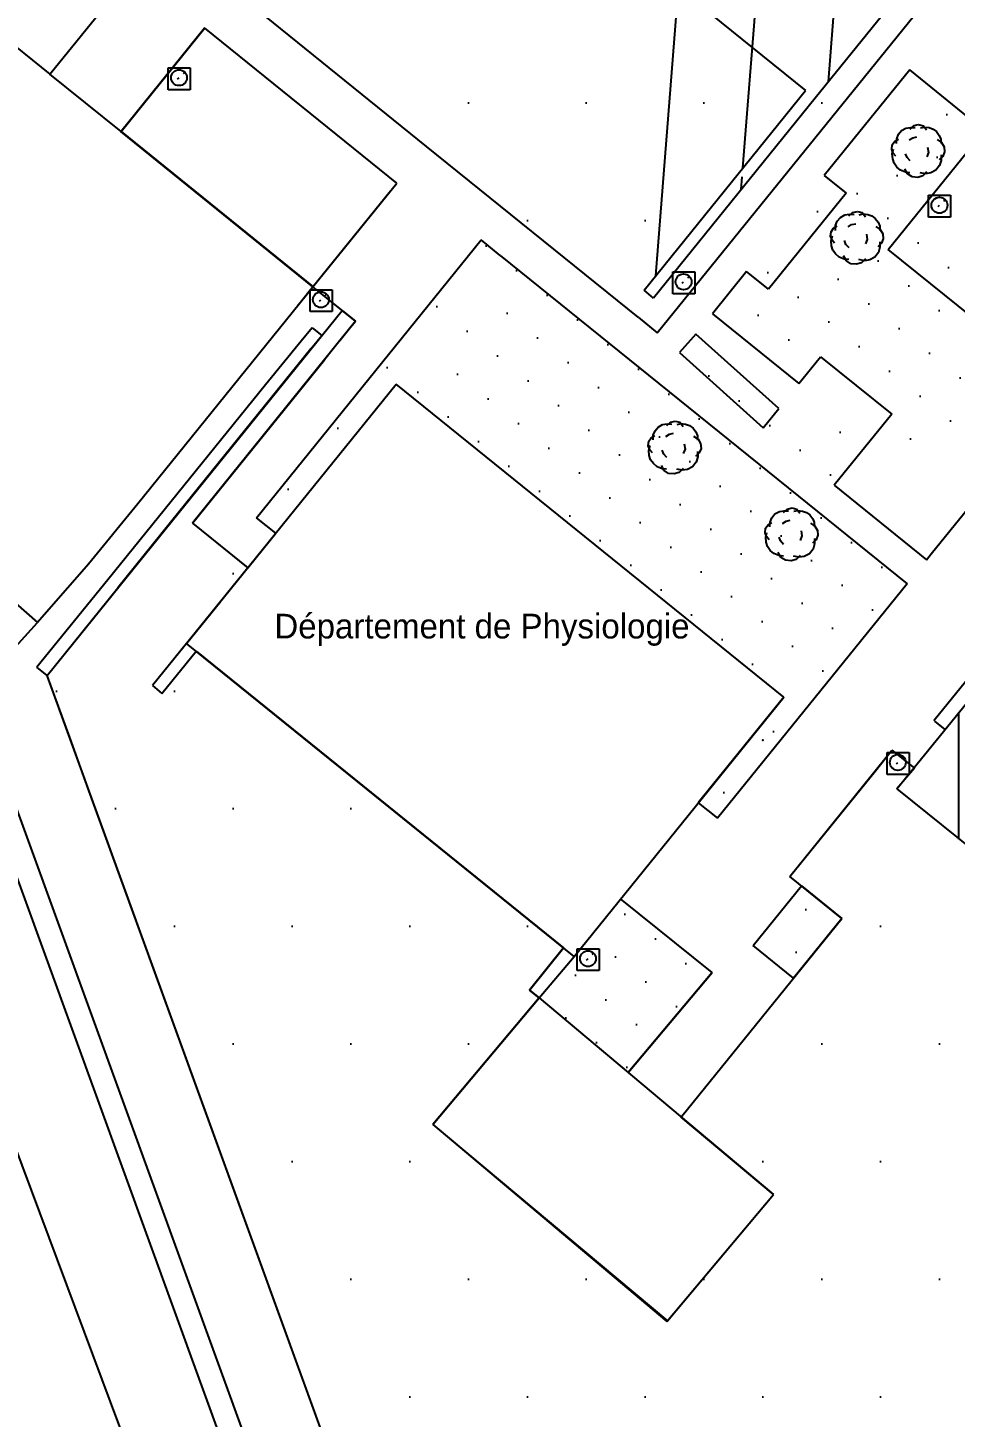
# Model space of a CAD drawing. Header units: metres. Extents: x 64 to 796628, y 142 to 671743.
# Drawn here: x 364239.6 to 364277.1, y 376112.9 to 376169.1 of the extents above; entities that cross this region are included whole.
import ezdxf

# ---------------------------------------------------------------- set-up
doc = ezdxf.new("R2010")
doc.units = ezdxf.units.M
doc.header["$LTSCALE"] = 2
for name, color, linetype in [('Arbres', 100, 'Continuous'), ('Batiment', 1, 'Continuous'), ('Batiments', 1, 'Continuous')]:
    doc.layers.add(name, color=color, linetype=linetype)
doc.layers.add('Espace Vert', color=3, linetype='Continuous', lineweight=5)

msp = doc.modelspace()

# ---------------------------------------------------------------- hatches: boundary and pattern name
h = msp.add_hatch()
h.set_pattern_fill('DOTS', color=3, scale=3, style=0)
h.paths.add_polyline_path([(364290.192, 376164.615), (364289.564, 376163.837)], flags=17)
edge = h.paths.add_edge_path()
edge.add_line((364317.882, 376218.032), (364299.423, 376233.385))
edge.add_line((364335.041, 376238.664), (364317.882, 376218.032))
edge.add_line((364299.423, 376233.385), (364315.453, 376252.941))
edge.add_line((364358.806, 376219.237), (364335.041, 376238.664))
edge.add_line((364313.357, 376167.455), (364358.806, 376219.237))
edge.add_line((364308.452, 376171.458), (364313.357, 376167.455))
edge.add_line((364301.538, 376162.902), (364308.452, 376171.458))
edge.add_line((364303.093, 376161.645), (364301.538, 376162.902))
edge.add_line((364298.819, 376156.357), (364303.093, 376161.645))
edge.add_line((364289.564, 376163.837), (364298.819, 376156.357))
edge.add_line((364294.316, 376161.281), (364290.192, 376164.615))
edge.add_line((364306.067, 376175.742), (364293.686, 376160.505))
edge.add_line((364312.133, 376170.817), (364306.067, 376175.742))
edge.add_line((364312.937, 376171.812), (364312.133, 376170.817))
edge.add_line((364271.345, 376205.412), (364312.937, 376171.812))
edge.add_line((364226.124, 376239.705), (364271.345, 376205.412))
edge.add_line((364231.128, 376246.239), (364226.124, 376239.705))
edge.add_line((364231.128, 376246.239), (364226.981, 376240.836))
edge.add_line((364219.051, 376255.509), (364231.128, 376246.239))
edge.add_line((364257.094, 376302.432), (364219.051, 376255.509))
edge.add_line((364319.346, 376251.96), (364257.094, 376302.432))
edge.add_line((364318.263, 376250.638), (364319.346, 376251.96))
edge.add_line((364315.453, 376252.941), (364318.263, 376250.638))
h = msp.add_hatch()
h.set_pattern_fill('DOTS', color=3, scale=3, style=0)
h.paths.add_polyline_path([(364255.516, 376179.14), (364254.133, 376177.429), (364253.744, 376177.743), (364247.961, 376170.588), (364265.071, 376156.759), (364277.077, 376171.614), (364276.3, 376172.243), (364264.922, 376158.166), (364264.533, 376158.48), (364271.071, 376166.568)])
h = msp.add_hatch()
h.set_pattern_fill('DOTS', color=3, angle=320.8946081, style=0)
edge = h.paths.add_edge_path(flags=16)
edge.add_arc((364276.487, 376161.923), 0.321, 0, 360)
h.paths.add_polyline_path([(364300.452, 376155.037), (364301.619, 376154.094), (364305.893, 376159.382), (364304.726, 376160.325)])
h.paths.add_polyline_path([(364307.422, 376166.047), (364309.756, 376164.161), (364311.641, 376166.495), (364309.308, 376168.38)])
h.paths.add_polyline_path([(364280.387, 376159.039), (364282.461, 376161.606), (364279.894, 376163.68), (364277.82, 376161.113)], flags=17)
h.paths.add_polyline_path([(364265.963, 376155.958), (364269.354, 376152.912), (364269.983, 376153.69), (364266.63, 376156.701)])
edge = h.paths.add_edge_path()
edge.add_line((364287.348, 376154.651), (364295.621, 376147.775))
edge.add_line((364288.817, 376156.468), (364297.209, 376149.686))
edge.add_line((364287.348, 376154.651), (364288.876, 376156.49))
edge.add_line((364295.621, 376147.775), (364297.209, 376149.686))
edge.add_line((364276.051, 376161.439), (364276.051, 376162.325))
edge.add_line((364276.938, 376161.439), (364276.051, 376161.439))
edge.add_line((364276.938, 376162.325), (364276.938, 376161.439))
edge.add_line((364272.818, 376159.72), (364272.636, 376159.744))
edge.add_line((364272.636, 376159.744), (364272.436, 376159.825))
edge.add_line((364272.436, 376159.825), (364272.284, 376159.953))
edge.add_line((364272.284, 376159.953), (364272.172, 376160.11))
edge.add_line((364272.172, 376160.11), (364272.118, 376160.284))
edge.add_line((364272.118, 376160.284), (364272.103, 376160.486))
edge.add_line((364272.103, 376160.486), (364272.155, 376160.678))
edge.add_line((364272.245, 376160.387), (364272.142, 376160.514))
edge.add_line((364272.142, 376160.514), (364272.078, 376160.67))
edge.add_line((364272.078, 376160.67), (364272.101, 376160.852))
edge.add_line((364272.101, 376160.852), (364272.201, 376160.994))
edge.add_line((364272.201, 376160.994), (364272.347, 376161.087))
edge.add_line((364272.276, 376160.906), (364272.28, 376161.098))
edge.add_line((364272.28, 376161.098), (364272.351, 376161.28))
edge.add_line((364272.351, 376161.28), (364272.48, 376161.431))
edge.add_line((364272.48, 376161.431), (364272.655, 376161.533))
edge.add_line((364272.655, 376161.533), (364272.838, 376161.558))
edge.add_line((364272.838, 376161.558), (364273.031, 376161.554))
edge.add_line((364272.827, 376161.491), (364272.975, 376161.632))
edge.add_line((364272.975, 376161.632), (364273.168, 376161.676))
edge.add_line((364273.168, 376161.676), (364273.359, 376161.624))
edge.add_line((364273.359, 376161.624), (364273.49, 376161.457))
edge.add_line((364273.242, 376161.54), (364273.406, 376161.575))
edge.add_line((364273.406, 376161.575), (364273.589, 376161.551))
edge.add_line((364273.589, 376161.551), (364273.751, 376161.49))
edge.add_line((364273.751, 376161.49), (364273.893, 376161.391))
edge.add_line((364273.893, 376161.391), (364274.005, 376161.235))
edge.add_line((364274.005, 376161.235), (364274.069, 376161.079))
edge.add_line((364274.069, 376161.079), (364274.075, 376160.906))
edge.add_line((364273.915, 376161.063), (364274.095, 376160.944))
edge.add_line((364274.095, 376160.944), (364274.197, 376160.769))
edge.add_line((364274.197, 376160.769), (364274.212, 376160.566))
edge.add_line((364274.212, 376160.566), (364274.141, 376160.385))
edge.add_line((364274.141, 376160.385), (364273.994, 376160.244))
edge.add_line((364274.075, 376160.444), (364274.08, 376160.223))
edge.add_line((364274.08, 376160.223), (364274.018, 376160.012))
edge.add_line((364274.018, 376160.012), (364273.869, 376159.823))
edge.add_line((364273.869, 376159.823), (364273.665, 376159.712))
edge.add_line((364273.665, 376159.712), (364273.452, 376159.678))
edge.add_line((364273.452, 376159.678), (364273.232, 376159.721))
edge.add_line((364273.492, 376159.754), (364273.335, 376159.594))
edge.add_line((364273.335, 376159.594), (364273.132, 376159.531))
edge.add_line((364273.132, 376159.531), (364272.901, 376159.555))
edge.add_line((364272.901, 376159.555), (364272.721, 376159.674))
edge.add_line((364272.721, 376159.674), (364272.61, 376159.879))
edge.add_line((364272.789, 376161.049), (364272.935, 376161.142))
edge.add_line((364272.935, 376161.142), (364273.099, 376161.177))
edge.add_line((364272.828, 376160.201), (364272.706, 376160.339))
edge.add_line((364272.706, 376160.339), (364272.642, 376160.494))
edge.add_line((364273.533, 376160.754), (364273.567, 376160.542))
edge.add_line((364273.567, 376160.542), (364273.496, 376160.36))
edge.add_line((364280.106, 376155.919), (364279.994, 376156.076))
edge.add_line((364279.994, 376156.076), (364279.94, 376156.25))
edge.add_line((364279.94, 376156.25), (364279.925, 376156.452))
edge.add_line((364279.925, 376156.452), (364279.977, 376156.644))
edge.add_line((364280.067, 376156.353), (364279.964, 376156.48))
edge.add_line((364279.964, 376156.48), (364279.9, 376156.636))
edge.add_line((364279.9, 376156.636), (364279.923, 376156.818))
edge.add_line((364279.923, 376156.818), (364280.022, 376156.96))
edge.add_line((364280.022, 376156.96), (364280.169, 376157.053))
edge.add_line((364280.097, 376156.872), (364280.101, 376157.064))
edge.add_line((364280.101, 376157.064), (364280.173, 376157.246))
edge.add_line((364280.173, 376157.246), (364280.301, 376157.397))
edge.add_line((364280.301, 376157.397), (364280.476, 376157.499))
edge.add_line((364280.476, 376157.499), (364280.66, 376157.524))
edge.add_line((364280.66, 376157.524), (364280.852, 376157.52))
edge.add_line((364280.649, 376157.457), (364280.796, 376157.598))
edge.add_line((364280.796, 376157.598), (364280.989, 376157.642))
edge.add_line((364280.989, 376157.642), (364281.181, 376157.59))
edge.add_line((364281.181, 376157.59), (364281.312, 376157.423))
edge.add_line((364281.063, 376157.506), (364281.228, 376157.541))
edge.add_line((364281.228, 376157.541), (364281.41, 376157.518))
edge.add_line((364281.41, 376157.518), (364281.572, 376157.456))
edge.add_line((364281.572, 376157.456), (364281.715, 376157.357))
edge.add_line((364281.715, 376157.357), (364281.827, 376157.201))
edge.add_line((364281.827, 376157.201), (364281.891, 376157.045))
edge.add_line((364281.891, 376157.045), (364281.897, 376156.872))
edge.add_line((364281.736, 376157.029), (364281.917, 376156.91))
edge.add_line((364281.917, 376156.91), (364282.019, 376156.735))
edge.add_line((364282.019, 376156.735), (364282.034, 376156.532))
edge.add_line((364282.034, 376156.532), (364281.962, 376156.351))
edge.add_line((364281.962, 376156.351), (364281.815, 376156.21))
edge.add_line((364281.896, 376156.41), (364281.901, 376156.189))
edge.add_line((364281.901, 376156.189), (364281.839, 376155.978))
edge.add_line((364281.839, 376155.978), (364281.691, 376155.789))
edge.add_line((364280.61, 376157.015), (364280.757, 376157.108))
edge.add_line((364280.757, 376157.108), (364280.921, 376157.143))
edge.add_line((364280.65, 376156.167), (364280.528, 376156.305))
edge.add_line((364280.528, 376156.305), (364280.464, 376156.46))
edge.add_line((364281.354, 376156.72), (364281.388, 376156.508))
edge.add_line((364281.388, 376156.508), (364281.317, 376156.326))
edge.add_line((364272.709, 376162.416), (364269.566, 376158.527))
edge.add_line((364274.419, 376160.133), (364278.316, 376164.955))
edge.add_line((364279.241, 376156.236), (364274.419, 376160.133))
edge.add_line((364281.064, 376158.492), (364279.241, 376156.236))
edge.add_line((364283.319, 376156.669), (364281.064, 376158.492))
edge.add_line((364276.153, 376147.803), (364283.319, 376156.669))
edge.add_line((364275.283, 376167.407), (364271.826, 376163.129))
edge.add_line((364271.826, 376163.129), (364272.709, 376162.416))
edge.add_line((364278.316, 376164.955), (364275.283, 376167.407))
edge.add_line((364268.683, 376159.241), (364267.3, 376157.53))
edge.add_line((364269.566, 376158.527), (364268.683, 376159.241))
edge.add_line((364267.3, 376157.53), (364270.8, 376154.701))
edge.add_line((364270.8, 376154.701), (364271.68, 376155.79))
edge.add_line((364271.68, 376155.79), (364274.557, 376153.464))
edge.add_line((364274.557, 376153.464), (364272.232, 376150.586))
edge.add_line((364272.232, 376150.586), (364275.965, 376147.569))
edge.add_line((364269.354, 376152.912), (364269.983, 376153.69))
h = msp.add_hatch()
h.set_pattern_fill('DOTS', color=3, angle=320.8946081, style=0)
h.paths.add_polyline_path([(364257.941, 376160.521), (364274.814, 376146.884), (364275.175, 376146.592), (364267.507, 376137.104), (364266.729, 376137.733), (364271.569, 376143.721), (364271.18, 376144.035), (364269.797, 376142.324), (364254.896, 376154.368), (364258.668, 376159.034), (364258.279, 376159.348), (364254.507, 376154.682), (364249.628, 376148.645), (364248.85, 376149.273)])
h = msp.add_hatch()
h.set_pattern_fill('DOTS', color=3, scale=3, style=0)
edge = h.paths.add_edge_path()
edge.add_line((364279.957, 376144.711), (364279.521, 376145.063))
edge.add_line((364279.521, 376145.063), (364286.762, 376153.926))
edge.add_line((364286.762, 376153.926), (364303.547, 376140.377))
edge.add_line((364303.547, 376140.377), (364296.195, 376131.279))
edge.add_line((364296.195, 376131.279), (364295.724, 376131.659))
edge.add_line((364295.717, 376131.666), (364296.195, 376131.279))
edge.add_line((364296.194, 376131.279), (364295.72, 376131.662))
edge.add_line((364302.444, 376139.981), (364295.717, 376131.666))
edge.add_line((364302.445, 376139.982), (364302.056, 376140.296))
edge.add_line((364302.056, 376140.296), (364299.261, 376136.838))
edge.add_line((364299.261, 376136.838), (364284.202, 376149.009))
edge.add_line((364284.202, 376149.009), (364287.043, 376152.635))
edge.add_line((364287.043, 376152.635), (364286.626, 376152.962))
edge.add_line((364286.626, 376152.962), (364279.957, 376144.711))
edge.add_line((364270.431, 376134.741), (364274.567, 376139.858))
edge.add_line((364272.534, 376133.041), (364270.431, 376134.741))
edge.add_line((364265.981, 376124.933), (364272.534, 376133.041))
edge.add_line((364274.567, 376139.858), (364275.472, 376139.127))
edge.add_line((364275.472, 376139.127), (364274.768, 376138.29))
edge.add_line((364274.768, 376138.29), (364290.689, 376125.422))
edge.add_line((364290.689, 376125.422), (364294.589, 376130.262))
edge.add_line((364294.596, 376130.256), (364295.063, 376129.879))
edge.add_line((364295.063, 376129.879), (364260.857, 376086.511))
edge.add_line((364260.857, 376086.511), (364240.382, 376142.884))
edge.add_line((364240.382, 376142.884), (364252.324, 376157.659))
edge.add_line((364252.324, 376157.659), (364252.861, 376157.226))
edge.add_line((364252.861, 376157.226), (364246.257, 376149.055))
edge.add_line((364246.257, 376149.055), (364248.496, 376147.245))
edge.add_line((364248.496, 376147.245), (364244.639, 376142.471))
edge.add_line((364245.027, 376142.157), (364246.41, 376143.868))
edge.add_line((364244.639, 376142.471), (364245.027, 376142.157))
edge.add_line((364246.41, 376143.868), (364261.28, 376131.85))
edge.add_line((364261.28, 376131.85), (364259.898, 376130.139))
edge.add_line((364259.898, 376130.139), (364260.286, 376129.825))
edge.add_line((364260.286, 376129.825), (364255.994, 376124.707))
edge.add_line((364255.994, 376124.707), (364265.478, 376116.752))
edge.add_line((364265.478, 376116.752), (364269.771, 376121.871))
edge.add_line((364269.771, 376121.871), (364265.981, 376124.933))
h = msp.add_hatch()
h.set_pattern_fill('DOTS', color=3, angle=320.8946081, style=0)
h.paths.add_polyline_path([(364272.534, 376133.041), (364270.585, 376130.63), (364268.952, 376131.95), (364270.901, 376134.361)])
h = msp.add_hatch()
h.set_pattern_fill('DOTS', color=256, angle=320.8946081, style=0)
edge = h.paths.add_edge_path()
edge.add_line((364263.891, 376126.802), (364267.288, 376130.852))
edge.add_line((364260.286, 376129.825), (364263.891, 376126.802))
edge.add_line((364260.286, 376129.825), (364263.555, 376133.869))
edge.add_line((364263.555, 376133.869), (364267.288, 376130.852))
at = {"layer": 'Batiment'}
h = msp.add_hatch(dxfattribs=at)
h.set_pattern_fill('ANSI31', color=256, angle=40.5, style=0)
edge = h.paths.add_edge_path()
edge.add_line((364290.561, 376189.888), (364271.345, 376205.412))
edge.add_line((364278.06, 376174.42), (364290.561, 376189.888))
edge.add_line((364277.431, 376173.643), (364278.06, 376174.42))
edge.add_line((364276.3, 376172.243), (364277.431, 376173.643))
edge.add_line((364276.3, 376172.243), (364271.459, 376166.254))
edge.add_line((364271.459, 376166.254), (364264.922, 376158.166))
edge.add_line((364264.533, 376158.48), (364271.071, 376166.568))
edge.add_line((364264.922, 376158.166), (364264.533, 376158.48))
edge.add_line((364262.904, 376173.169), (364271.071, 376166.568))
edge.add_line((364262.904, 376173.169), (364255.127, 376179.454))
edge.add_line((364255.127, 376179.454), (364264.116, 376190.576))
edge.add_line((364264.116, 376190.576), (364261.238, 376192.902))
edge.add_line((364261.238, 376192.902), (364271.345, 376205.412))
h.paths.add_polyline_path([(364268.096, 376191.963), (364278.596, 376191.963), (364278.596, 376188.796), (364268.096, 376188.796)], flags=24)
h = msp.add_hatch(dxfattribs=at)
h.set_pattern_fill('ANSI31,_O', color=256, angle=45)
h.set_pattern_definition([(90, (0, 0), (-3.175, 7e-16), [])])
h.paths.add_polyline_path([(364299.261, 376136.838), (364284.202, 376149.009)], flags=16)
edge = h.paths.add_edge_path()
edge.add_line((364274.768, 376138.29), (364290.689, 376125.422))
edge.add_line((364290.689, 376125.422), (364294.589, 376130.262))
edge.add_line((364295.72, 376131.662), (364294.589, 376130.262))
edge.add_line((364302.444, 376139.981), (364295.717, 376131.666))
edge.add_line((364283.752, 376149.372), (364299.65, 376136.523))
edge.add_line((364283.752, 376149.372), (364299.261, 376136.838))
edge.add_line((364274.768, 376138.29), (364283.752, 376149.372))
h.paths.add_polyline_path([(364413.291, 376098.407), (364435.124, 376098.407), (364435.124, 376089.574), (364413.291, 376089.574)], flags=9)
h.paths.add_polyline_path([(364280.604, 376142.513), (364292.104, 376142.513), (364292.104, 376139.347), (364280.604, 376139.347)], flags=24)
at = {"layer": 'Batiments', "linetype": 'Continuous', "lineweight": 13, "ltscale": 0.5}
h = msp.add_hatch(dxfattribs=at)
h.set_pattern_fill('ANSI31', color=1, angle=45, style=0)
edge = h.paths.add_edge_path()
edge.add_line((364310.723, 376108.117), (364294.885, 376121.198))
edge.add_line((364286.452, 376110.909), (364294.985, 376121.241))
edge.add_line((364286.452, 376110.909), (364302.309, 376097.851))
edge.add_line((364302.29, 376097.828), (364310.824, 376108.16))
edge.add_line((364292.579, 376086.07), (364277.172, 376098.903))
edge.add_line((364276.788, 376099.223), (364263.626, 376083.42))
edge.add_line((364278.196, 376100.913), (364276.788, 376099.223))
edge.add_line((364277.172, 376098.903), (364278.58, 376100.593))
edge.add_line((364278.58, 376100.593), (364278.195, 376100.911))
edge.add_line((364266.769, 376081.806), (364264.12, 376084.013))
edge.add_line((364266.769, 376081.806), (364270.887, 376086.751))
edge.add_line((364283.981, 376075.845), (364268.238, 376088.957))
edge.add_line((364292.579, 376086.07), (364283.981, 376075.845))
edge.add_line((364281.76, 376073.96), (364283.597, 376076.165))
edge.add_line((364282.144, 376073.64), (364283.981, 376075.845))
h.paths.add_polyline_path([(364294.708, 376115.482), (364304.096, 376107.484), (364300.961, 376103.805), (364291.573, 376111.803)], flags=24)
h.paths.add_polyline_path([(364274.138, 376094.211), (364287.684, 376082.107), (364286.463, 376080.74), (364272.917, 376092.844)], flags=24)
h.paths.add_polyline_path([(364265.686, 376109.745), (364269.757, 376112.927), (364270.681, 376111.745), (364266.61, 376108.563)], flags=25)
at = {"layer": 'Espace Vert'}
h = msp.add_hatch(dxfattribs=at)
h.set_pattern_fill('DOTS', color=3, scale=3, style=0)
edge = h.paths.add_edge_path()
edge.add_line((364135.511, 376197.26), (364130.294, 376201.531))
edge.add_line((364074.719, 376133.658), (364294.99, 376402.67))
edge.add_line((364135.511, 376197.26), (364138.532, 376194.755))
edge.add_line((364142.789, 376200.093), (364138.8, 376195.078))
edge.add_line((364138.8, 376195.078), (364138.532, 376194.755))
edge.add_line((364142.789, 376200.093), (364152.95, 376191.735))
edge.add_line((364137.417, 376172.75), (364152.95, 376191.735))
edge.add_line((364137.417, 376172.75), (364117.504, 376148.602))
edge.add_line((364117.503, 376148.601), (364108.429, 376137.463))
edge.add_line((364108.429, 376137.463), (364088.392, 376111.939))
edge.add_line((364074.719, 376133.658), (364058.668, 376114.1))
edge.add_line((364088.392, 376111.939), (364069.571, 376127.385))

# ---------------------------------------------------------------- linework, layer by layer
at = {"linetype": 'Continuous', "lineweight": 25}
msp.add_line((364182.513, 376213.586), (364240.495, 376167.236), dxfattribs=at)
for p, q in [((364240.495, 376167.236), (364261.519, 376193.25)), ((364265.071, 376156.759), (364277.077, 376171.614)), ((364255.738, 376164.302), (364247.961, 376170.588)), ((364243.356, 376164.907), (364246.751, 376169.107)), ((364243.372, 376164.911), (364246.767, 376169.111)), ((364254.528, 376162.821), (364246.751, 376169.107)), ((364243.372, 376164.911), (364240.495, 376167.236)), ((364245.282, 376167.488), (364246.169, 376167.488)), ((364245.282, 376166.602), (364245.282, 376167.488)), ((364245.892, 376167.252), (364245.949, 376167.309)), ((364245.892, 376167.252), (364245.949, 376167.309)), ((364246.169, 376167.488), (364246.169, 376166.602)), ((364275.283, 376167.407), (364271.826, 376163.129)), ((364278.316, 376164.955), (364275.283, 376167.407)), ((364245.662, 376167.029), (364245.719, 376167.086)), ((364246.169, 376166.602), (364245.282, 376166.602)), ((364251.134, 376158.621), (364243.356, 376164.907)), ((364243.372, 376164.911), (364251.15, 376158.625)), ((364274.419, 376160.133), (364278.316, 376164.955)), ((364264.294, 376157.388), (364255.738, 376164.302)), ((364251.134, 376158.621), (364254.528, 376162.821)), ((364271.826, 376163.129), (364272.709, 376162.416)), ((364250.881, 376158.308), (364254.275, 376162.508)), ((364250.881, 376158.308), (364254.275, 376162.508)), ((364254.275, 376162.508), (364254.275, 376162.508)), ((364272.709, 376162.416), (364269.566, 376158.527)), ((364276.051, 376162.325), (364276.938, 376162.325)), ((364276.051, 376161.439), (364276.051, 376162.325)), ((364276.938, 376162.325), (364276.938, 376161.439)), ((364250.501, 376157.839), (364253.896, 376162.039)), ((364276.43, 376161.866), (364276.487, 376161.923)), ((364276.66, 376162.09), (364276.717, 376162.147)), ((364276.66, 376162.09), (364276.717, 376162.147)), ((364276.938, 376161.439), (364276.051, 376161.439)), ((364248.85, 376149.273), (364257.941, 376160.521)), ((364258.719, 376159.893), (364257.941, 376160.521)), ((364279.241, 376156.236), (364274.419, 376160.133)), ((364258.719, 376159.893), (364275.175, 376146.592)), ((364265.697, 376159.223), (364266.585, 376159.223)), ((364265.697, 376158.337), (364265.697, 376159.223)), ((364266.077, 376158.764), (364266.134, 376158.821)), ((364266.307, 376158.987), (364266.364, 376159.044)), ((364266.307, 376158.987), (364266.364, 376159.044)), ((364266.585, 376159.223), (364266.585, 376158.337)), ((364268.683, 376159.241), (364267.3, 376157.53)), ((364269.566, 376158.527), (364268.683, 376159.241)), ((364251.15, 376158.625), (364244.047, 376149.837)), ((364251.023, 376158.502), (364251.91, 376158.502)), ((364251.023, 376157.616), (364251.023, 376158.502)), ((364252.861, 376157.226), (364251.134, 376158.621)), ((364251.632, 376158.267), (364251.689, 376158.324)), ((364251.632, 376158.267), (364251.689, 376158.324)), ((364251.91, 376158.502), (364251.91, 376157.616)), ((364266.585, 376158.337), (364265.697, 376158.337)), ((364240.382, 376142.884), (364252.324, 376157.659)), ((364251.402, 376158.043), (364251.459, 376158.1)), ((364252.324, 376157.659), (364252.861, 376157.226)), ((364252.861, 376157.226), (364246.257, 376149.055)), ((364251.91, 376157.616), (364251.023, 376157.616)), ((364252.608, 376156.913), (364252.861, 376157.226)), ((364264.294, 376157.388), (364265.071, 376156.759)), ((364267.3, 376157.53), (364270.8, 376154.701)), ((364251.106, 376156.963), (364250.666, 376156.42)), ((364251.055, 376156.106), (364251.494, 376156.649)), ((364251.106, 376156.963), (364251.494, 376156.649)), ((364252.228, 376156.443), (364252.608, 376156.913)), ((364266.63, 376156.701), (364265.963, 376155.958)), ((364269.983, 376153.69), (364266.63, 376156.701)), ((364276.153, 376147.803), (364283.319, 376156.669)), ((364251.055, 376156.106), (364245.712, 376149.495)), ((364250.666, 376156.42), (364249.212, 376154.653)), ((364252.228, 376156.443), (364251.6, 376155.666)), ((364246.257, 376149.055), (364251.6, 376155.666)), ((364265.963, 376155.958), (364269.354, 376152.912)), ((364270.8, 376154.701), (364271.68, 376155.79)), ((364271.68, 376155.79), (364274.557, 376153.464)), ((364231.692, 376155.241), (364255.562, 376089.519)), ((364249.212, 376154.653), (364242.833, 376146.76)), ((364246.021, 376144.182), (364254.507, 376154.682)), ((364270.186, 376142.01), (364254.507, 376154.682)), ((364269.354, 376152.912), (364269.983, 376153.69)), ((364269.354, 376152.912), (364269.983, 376153.69)), ((364274.557, 376153.464), (364272.232, 376150.586)), ((364272.232, 376150.586), (364275.965, 376147.569)), ((364244.047, 376149.837), (364242.055, 376147.388)), ((364245.712, 376149.495), (364243.241, 376146.43)), ((364249.628, 376148.645), (364248.85, 376149.273)), ((364274.768, 376138.29), (364283.752, 376149.372)), ((364246.257, 376149.055), (364248.512, 376147.232)), ((364246.257, 376149.055), (364248.496, 376147.245)), ((364248.496, 376147.245), (364249.628, 376148.645)), ((364275.965, 376147.569), (364276.153, 376147.803)), ((364237.473, 376147.234), (364239.99, 376145.03)), ((364242.055, 376147.388), (364239.99, 376145.03)), ((364248.496, 376147.245), (364244.639, 376142.471)), ((364242.833, 376146.76), (364239.969, 376143.217)), ((364240.382, 376142.884), (364243.241, 376146.43)), ((364275.175, 376146.592), (364267.507, 376137.104)), ((364246.021, 376144.182), (364247.404, 376145.893)), ((364237.432, 376142.218), (364239.99, 376145.03)), ((364246.021, 376144.182), (364244.639, 376142.471)), ((364261.7, 376131.511), (364246.021, 376144.182)), ((364245.027, 376142.157), (364246.41, 376143.868)), ((364245.027, 376142.157), (364246.41, 376143.868)), ((364246.41, 376143.868), (364261.28, 376131.85)), ((364278.537, 376143.858), (364276.262, 376141.043)), ((364240.382, 376142.884), (364239.969, 376143.217)), ((364241.294, 376140.372), (364240.382, 376142.884)), ((364260.949, 376086.257), (364240.382, 376142.884)), ((364244.639, 376142.471), (364245.027, 376142.157)), ((364244.639, 376142.471), (364245.027, 376142.157)), ((364261.7, 376131.511), (364270.186, 376142.01)), ((364270.186, 376142.01), (364266.729, 376137.733)), ((364236.539, 376141.894), (364255.657, 376089.259)), ((364276.294, 376141.034), (364276.712, 376140.696)), ((364242.126, 376138.082), (364241.294, 376140.372)), ((364250.07, 376107.423), (364238.178, 376140.165)), ((364270.431, 376134.741), (364274.567, 376139.858)), ((364273.896, 376139.027), (364274.567, 376139.858)), ((364274.369, 376139.765), (364275.256, 376139.765)), ((364274.369, 376138.879), (364274.369, 376139.765)), ((364274.567, 376139.858), (364275.037, 376139.479)), ((364274.567, 376139.858), (364275.472, 376139.127)), ((364275.256, 376139.765), (364275.256, 376138.879)), ((364274.748, 376139.306), (364274.805, 376139.363)), ((364275.472, 376139.127), (364274.768, 376138.29)), ((364274.978, 376139.529), (364275.035, 376139.586)), ((364274.978, 376139.529), (364275.035, 376139.586)), ((364275.037, 376139.479), (364275.472, 376139.127)), ((364270.431, 376134.741), (364273.896, 376139.027)), ((364275.256, 376138.879), (364274.369, 376138.879)), ((364258.107, 376094.083), (364242.126, 376138.082)), ((364274.768, 376138.29), (364290.689, 376125.422)), ((364266.729, 376137.733), (364267.507, 376137.104)), ((364272.534, 376133.041), (364270.431, 376134.741)), ((364272.534, 376133.041), (364270.431, 376134.741)), ((364268.952, 376131.95), (364270.901, 376134.361)), ((364268.952, 376131.95), (364270.901, 376134.361)), ((364272.534, 376133.041), (364270.901, 376134.361)), ((364270.901, 376134.361), (364272.534, 376133.041)), ((364267.288, 376130.852), (364263.586, 376133.844)), ((364266.069, 376125.042), (364272.534, 376133.041)), ((364272.534, 376133.041), (364270.585, 376130.63)), ((364272.534, 376133.041), (364270.585, 376130.63)), ((364259.898, 376130.139), (364261.28, 376131.85)), ((364261.28, 376131.85), (364259.898, 376130.139)), ((364261.83, 376131.821), (364262.718, 376131.821)), ((364261.83, 376130.934), (364261.83, 376131.821)), ((364262.718, 376131.821), (364262.718, 376130.934)), ((364270.585, 376130.63), (364268.952, 376131.95)), ((364270.585, 376130.63), (364268.952, 376131.95)), ((364260.286, 376129.825), (364261.7, 376131.511)), ((364262.21, 376131.361), (364262.267, 376131.418)), ((364262.44, 376131.585), (364262.497, 376131.642)), ((364262.44, 376131.585), (364262.497, 376131.642)), ((364262.718, 376130.934), (364261.83, 376130.934)), ((364267.288, 376130.852), (364263.891, 376126.802)), ((364263.891, 376126.802), (364267.288, 376130.852)), ((364260.286, 376129.825), (364259.898, 376130.139)), ((364259.898, 376130.139), (364260.286, 376129.825)), ((364255.994, 376124.707), (364260.286, 376129.825)), ((364260.286, 376129.825), (364255.994, 376124.707)), ((364260.286, 376129.825), (364269.771, 376121.871)), ((364260.286, 376129.825), (364263.891, 376126.802)), ((364266.069, 376125.042), (364266.036, 376125.003)), ((364255.994, 376124.707), (364265.458, 376116.729)), ((364255.994, 376124.707), (364265.478, 376116.752)), ((364269.771, 376121.871), (364266.037, 376125.002)), ((364265.458, 376116.729), (364269.771, 376121.871)), ((364265.478, 376116.752), (364269.771, 376121.871))]:
    msp.add_line(p, q)
at = {"color": 3}
msp.add_line((364249.867, 376094.94), (364229.575, 376149.275), dxfattribs=at)
for centre in [(364245.719, 376167.086), (364276.487, 376161.923), (364266.134, 376158.821), (364251.459, 376158.1), (364274.805, 376139.363), (364262.267, 376131.418)]:
    msp.add_circle(centre, 0.321)
msp.add_point((364269.339, 376140.265))
at = {"layer": 'Arbres'}
for p, q in [((364274.956, 376164.947), (364275.132, 376165.05)), ((364275.132, 376165.05), (364275.315, 376165.074)), ((364275.304, 376165.007), (364275.451, 376165.149)), ((364275.315, 376165.074), (364275.507, 376165.07)), ((364275.451, 376165.149), (364275.645, 376165.192)), ((364275.645, 376165.192), (364275.836, 376165.14)), ((364275.719, 376165.056), (364275.883, 376165.091)), ((364275.836, 376165.14), (364275.967, 376164.974)), ((364275.883, 376165.091), (364276.066, 376165.068)), ((364276.066, 376165.068), (364276.228, 376165.007)), ((364276.228, 376165.007), (364276.37, 376164.908)), ((364274.578, 376164.369), (364274.678, 376164.511)), ((364274.678, 376164.511), (364274.824, 376164.604)), ((364274.753, 376164.423), (364274.757, 376164.615)), ((364274.757, 376164.615), (364274.828, 376164.796)), ((364274.828, 376164.796), (364274.956, 376164.947)), ((364275.266, 376164.566), (364275.412, 376164.659)), ((364275.412, 376164.659), (364275.576, 376164.694)), ((364276.37, 376164.908), (364276.482, 376164.751)), ((364276.392, 376164.58), (364276.572, 376164.461)), ((364276.482, 376164.751), (364276.546, 376164.596)), ((364276.546, 376164.596), (364276.552, 376164.423)), ((364276.572, 376164.461), (364276.674, 376164.285)), ((364274.555, 376164.186), (364274.578, 376164.369)), ((364274.619, 376164.031), (364274.555, 376164.186)), ((364274.58, 376164.003), (364274.632, 376164.194)), ((364274.595, 376163.801), (364274.58, 376164.003)), ((364274.722, 376163.904), (364274.619, 376164.031)), ((364275.183, 376163.855), (364275.119, 376164.011)), ((364275.305, 376163.718), (364275.183, 376163.855)), ((364276.044, 376164.058), (364275.973, 376163.877)), ((364276.01, 376164.271), (364276.044, 376164.058)), ((364276.618, 376163.902), (364276.471, 376163.76)), ((364276.552, 376163.961), (364276.557, 376163.739)), ((364276.689, 376164.083), (364276.618, 376163.902)), ((364276.674, 376164.285), (364276.689, 376164.083)), ((364274.649, 376163.626), (364274.595, 376163.801)), ((364274.761, 376163.47), (364274.649, 376163.626)), ((364274.912, 376163.342), (364274.761, 376163.47)), ((364275.113, 376163.26), (364274.912, 376163.342)), ((364275.198, 376163.191), (364275.087, 376163.396)), ((364276.346, 376163.34), (364276.142, 376163.229)), ((364276.494, 376163.529), (364276.346, 376163.34)), ((364276.557, 376163.739), (364276.494, 376163.529)), ((364275.295, 376163.237), (364275.113, 376163.26)), ((364275.378, 376163.072), (364275.198, 376163.191)), ((364275.609, 376163.048), (364275.378, 376163.072)), ((364275.812, 376163.111), (364275.609, 376163.048)), ((364275.929, 376163.195), (364275.709, 376163.238)), ((364275.969, 376163.271), (364275.812, 376163.111)), ((364276.142, 376163.229), (364275.929, 376163.195)), ((364272.827, 376161.491), (364272.975, 376161.632)), ((364272.975, 376161.632), (364273.168, 376161.676)), ((364273.168, 376161.676), (364273.359, 376161.624)), ((364273.359, 376161.624), (364273.49, 376161.457)), ((364272.201, 376160.994), (364272.347, 376161.087)), ((364272.276, 376160.906), (364272.28, 376161.098)), ((364272.28, 376161.098), (364272.351, 376161.28)), ((364272.351, 376161.28), (364272.48, 376161.431)), ((364272.48, 376161.431), (364272.655, 376161.533)), ((364272.655, 376161.533), (364272.838, 376161.558)), ((364272.789, 376161.049), (364272.935, 376161.142)), ((364272.838, 376161.558), (364273.031, 376161.554)), ((364272.935, 376161.142), (364273.099, 376161.177)), ((364273.242, 376161.54), (364273.406, 376161.575)), ((364273.406, 376161.575), (364273.589, 376161.551)), ((364273.589, 376161.551), (364273.751, 376161.49)), ((364273.751, 376161.49), (364273.893, 376161.391)), ((364273.893, 376161.391), (364274.005, 376161.235)), ((364273.915, 376161.063), (364274.095, 376160.944)), ((364274.005, 376161.235), (364274.069, 376161.079)), ((364274.069, 376161.079), (364274.075, 376160.906)), ((364272.078, 376160.67), (364272.101, 376160.852)), ((364272.142, 376160.514), (364272.078, 376160.67)), ((364272.101, 376160.852), (364272.201, 376160.994)), ((364272.103, 376160.486), (364272.155, 376160.678)), ((364272.118, 376160.284), (364272.103, 376160.486)), ((364272.245, 376160.387), (364272.142, 376160.514)), ((364272.706, 376160.339), (364272.642, 376160.494)), ((364273.567, 376160.542), (364273.496, 376160.36)), ((364273.533, 376160.754), (364273.567, 376160.542)), ((364274.095, 376160.944), (364274.197, 376160.769)), ((364274.212, 376160.566), (364274.141, 376160.385)), ((364274.197, 376160.769), (364274.212, 376160.566)), ((364272.172, 376160.11), (364272.118, 376160.284)), ((364272.284, 376159.953), (364272.172, 376160.11)), ((364272.436, 376159.825), (364272.284, 376159.953)), ((364272.828, 376160.201), (364272.706, 376160.339)), ((364274.018, 376160.012), (364273.869, 376159.823)), ((364274.141, 376160.385), (364273.994, 376160.244)), ((364274.08, 376160.223), (364274.018, 376160.012)), ((364274.075, 376160.444), (364274.08, 376160.223)), ((364272.636, 376159.744), (364272.436, 376159.825)), ((364272.721, 376159.674), (364272.61, 376159.879)), ((364272.818, 376159.72), (364272.636, 376159.744)), ((364272.901, 376159.555), (364272.721, 376159.674)), ((364273.132, 376159.531), (364272.901, 376159.555)), ((364273.335, 376159.594), (364273.132, 376159.531)), ((364273.452, 376159.678), (364273.232, 376159.721)), ((364273.492, 376159.754), (364273.335, 376159.594)), ((364273.665, 376159.712), (364273.452, 376159.678)), ((364273.869, 376159.823), (364273.665, 376159.712)), ((364265.601, 376153.143), (364265.795, 376153.187)), ((364265.795, 376153.187), (364265.986, 376153.135)), ((364264.828, 376152.506), (364264.974, 376152.599)), ((364264.903, 376152.418), (364264.907, 376152.61)), ((364264.907, 376152.61), (364264.978, 376152.791)), ((364264.978, 376152.791), (364265.106, 376152.942)), ((364265.106, 376152.942), (364265.282, 376153.044)), ((364265.282, 376153.044), (364265.465, 376153.069)), ((364265.416, 376152.56), (364265.562, 376152.654)), ((364265.454, 376153.002), (364265.601, 376153.143)), ((364265.465, 376153.069), (364265.657, 376153.065)), ((364265.562, 376152.654), (364265.726, 376152.689)), ((364265.869, 376153.051), (364266.033, 376153.086)), ((364265.986, 376153.135), (364266.117, 376152.969)), ((364266.033, 376153.086), (364266.215, 376153.063)), ((364266.215, 376153.063), (364266.378, 376153.002)), ((364266.378, 376153.002), (364266.52, 376152.902)), ((364266.52, 376152.902), (364266.632, 376152.746)), ((364266.632, 376152.746), (364266.696, 376152.591)), ((364266.696, 376152.591), (364266.702, 376152.417)), ((364264.705, 376152.181), (364264.728, 376152.364)), ((364264.769, 376152.026), (364264.705, 376152.181)), ((364264.728, 376152.364), (364264.828, 376152.506)), ((364264.73, 376151.998), (364264.782, 376152.189)), ((364266.194, 376152.053), (364266.123, 376151.872)), ((364266.16, 376152.266), (364266.194, 376152.053)), ((364266.542, 376152.575), (364266.722, 376152.456)), ((364266.722, 376152.456), (364266.824, 376152.28)), ((364266.839, 376152.078), (364266.768, 376151.897)), ((364266.824, 376152.28), (364266.839, 376152.078)), ((364264.745, 376151.795), (364264.73, 376151.998)), ((364264.799, 376151.621), (364264.745, 376151.795)), ((364264.872, 376151.899), (364264.769, 376152.026)), ((364264.911, 376151.465), (364264.799, 376151.621)), ((364265.062, 376151.336), (364264.911, 376151.465)), ((364265.333, 376151.85), (364265.269, 376152.006)), ((364265.455, 376151.713), (364265.333, 376151.85)), ((364266.644, 376151.524), (364266.496, 376151.335)), ((364266.768, 376151.897), (364266.62, 376151.755)), ((364266.707, 376151.734), (364266.644, 376151.524)), ((364266.702, 376151.956), (364266.707, 376151.734)), ((364265.263, 376151.255), (364265.062, 376151.336)), ((364265.348, 376151.186), (364265.237, 376151.39)), ((364265.445, 376151.232), (364265.263, 376151.255)), ((364265.528, 376151.067), (364265.348, 376151.186)), ((364265.758, 376151.043), (364265.528, 376151.067)), ((364265.962, 376151.106), (364265.758, 376151.043)), ((364266.079, 376151.19), (364265.859, 376151.233)), ((364266.119, 376151.266), (364265.962, 376151.106)), ((364266.291, 376151.224), (364266.079, 376151.19)), ((364266.496, 376151.335), (364266.291, 376151.224)), ((364269.634, 376149.09), (364269.705, 376149.271)), ((364269.705, 376149.271), (364269.833, 376149.422)), ((364269.833, 376149.422), (364270.009, 376149.524)), ((364270.009, 376149.524), (364270.192, 376149.549)), ((364270.181, 376149.482), (364270.328, 376149.623)), ((364270.192, 376149.549), (364270.384, 376149.545)), ((364270.328, 376149.623), (364270.522, 376149.667)), ((364270.522, 376149.667), (364270.713, 376149.615)), ((364270.596, 376149.531), (364270.76, 376149.566)), ((364270.713, 376149.615), (364270.844, 376149.449)), ((364270.76, 376149.566), (364270.942, 376149.543)), ((364270.942, 376149.543), (364271.104, 376149.481)), ((364271.104, 376149.481), (364271.247, 376149.382)), ((364271.247, 376149.382), (364271.359, 376149.226)), ((364271.359, 376149.226), (364271.423, 376149.071)), ((364269.432, 376148.661), (364269.455, 376148.843)), ((364269.496, 376148.506), (364269.432, 376148.661)), ((364269.455, 376148.843), (364269.554, 376148.985)), ((364269.457, 376148.478), (364269.509, 376148.669)), ((364269.554, 376148.985), (364269.701, 376149.079)), ((364269.629, 376148.897), (364269.634, 376149.09)), ((364270.142, 376149.04), (364270.289, 376149.133)), ((364270.289, 376149.133), (364270.453, 376149.168)), ((364270.887, 376148.745), (364270.921, 376148.533)), ((364271.269, 376149.055), (364271.449, 376148.935)), ((364271.423, 376149.071), (364271.429, 376148.897)), ((364271.449, 376148.935), (364271.551, 376148.76)), ((364271.551, 376148.76), (364271.566, 376148.558)), ((364269.472, 376148.275), (364269.457, 376148.478)), ((364269.526, 376148.101), (364269.472, 376148.275)), ((364269.599, 376148.378), (364269.496, 376148.506)), ((364269.638, 376147.945), (364269.526, 376148.101)), ((364270.06, 376148.33), (364269.996, 376148.485)), ((364270.182, 376148.193), (364270.06, 376148.33)), ((364270.921, 376148.533), (364270.849, 376148.352)), ((364271.495, 376148.376), (364271.347, 376148.235)), ((364271.433, 376148.214), (364271.371, 376148.004)), ((364271.428, 376148.435), (364271.433, 376148.214)), ((364271.566, 376148.558), (364271.495, 376148.376)), ((364269.789, 376147.816), (364269.638, 376147.945)), ((364269.989, 376147.735), (364269.789, 376147.816)), ((364270.075, 376147.666), (364269.963, 376147.87)), ((364270.172, 376147.712), (364269.989, 376147.735)), ((364270.255, 376147.546), (364270.075, 376147.666)), ((364270.485, 376147.522), (364270.255, 376147.546)), ((364270.689, 376147.585), (364270.485, 376147.522)), ((364270.806, 376147.669), (364270.586, 376147.713)), ((364270.846, 376147.745), (364270.689, 376147.585)), ((364271.018, 376147.703), (364270.806, 376147.669)), ((364271.223, 376147.814), (364271.018, 376147.703)), ((364271.371, 376148.004), (364271.223, 376147.814))]:
    msp.add_line(p, q, dxfattribs=at)
at = {"layer": 'Batiment'}
for p, q in [((364262.904, 376173.169), (364271.071, 376166.568)), ((364276.3, 376172.243), (364271.459, 376166.254)), ((364264.533, 376158.48), (364271.071, 376166.568)), ((364271.459, 376166.254), (364264.922, 376158.166)), ((364264.922, 376158.166), (364264.533, 376158.48))]:
    msp.add_line(p, q, dxfattribs=at)

# ---------------------------------------------------------------- texts
at = {"insert": (364249.576, 376145.382), "char_height": 1, "width": 20.03636, "attachment_point": 1}
msp.add_mtext('Département de Physiologie', dxfattribs=at)

doc.saveas('drawing.dxf')
